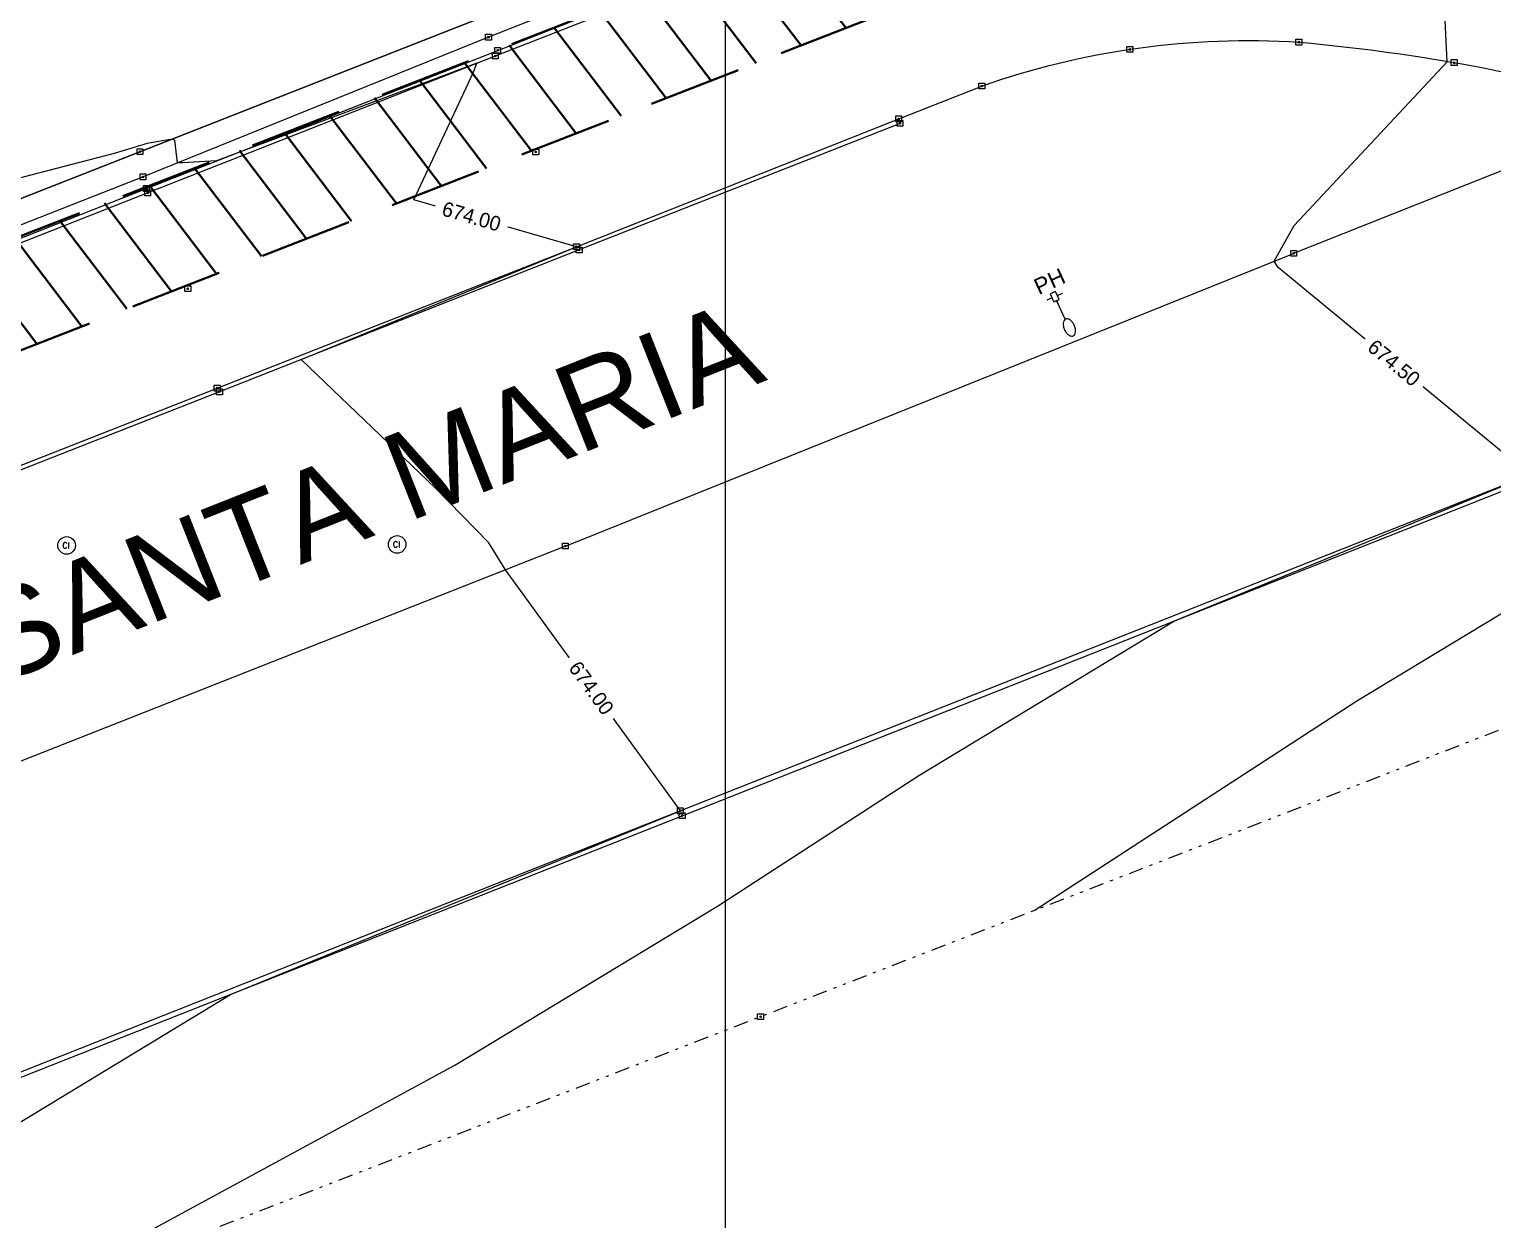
# Model space of a CAD drawing. Extents: x 350769 to 354978, y 6304672 to 6307963.
# Drawn here: x 352376.2 to 352426.2, y 6305335.4 to 6305376.1 of the extents above; entities that cross this region are included whole.
import ezdxf

# ---------------------------------------------------------------- set-up
doc = ezdxf.new("R2010")
doc.units = 0
doc.header["$PDMODE"] = 35
doc.header["$PDSIZE"] = 0.03
for name, pattern in [('4.0 - LO RECABARREN - DESNIVEL NUEVO$0$HIDDEN', [0.375, 0.25, -0.125]), ('CONTINUOS', [0]), ('DASHED', [19.05, 12.7, -6.35]), ('DIVIDE', [1.25, 0.5, -0.25, 0, -0.25, 0, -0.25])]:
    doc.linetypes.add(name, pattern=pattern)
doc.layers.get('0').update_dxf_attribs({"linetype": 'CONTINUOUS'})
for name, color, linetype in [('00-S2_ALL AREA APORTANTES', 150, 'CONTINUOUS'), ('1-CALLE_NOMBRE', 6, 'CONTINUOUS'), ('1-coordenadas', 8, 'CONTINUOUS'), ('1-LINEA DE CIERRO', 7, 'DIVIDE'), ('1-MURO VIBROCRET', 7, 'FENCELINE2'), ('1-PAVIMENTO', 161, 'CONTINUOUS'), ('1-SOLERA', 212, 'CONTINUOUS'), ('1-VEREDA', 251, 'CONTINUOUS'), ('2-ACHURADO PAVIMENTO HORMIGON 3', 8, 'CONTINUOUS'), ('C-TINN', 5, 'CONTINUOUS'), ('C-TOPO-MAJR', 9, 'CONTINUOUS'), ('C-TOPO-MINR', 8, 'CONTINUOUS'), ('Z-CI', 253, 'CONTINUOUS'), ('Z-PHL', 253, 'CONTINUOUS')]:
    doc.layers.add(name, color=color, linetype=linetype)
doc.layers.add('0_ASD_TOPOGRAFIA_ELEMENTOS', color=7, linetype='CONTINUOS', lineweight=5, true_color=0xbdbdbd)
doc.styles.add('A', font='arial.ttf', dxfattribs={"height": 2})
doc.styles.add('ROMANS', font='romans.shx', dxfattribs={"width": 0.65})
doc.linetypes.add('FENCELINE2', pattern='A,0.25,-0.1,[132,ltypeshp.shx,S=0.1,R=0,X=-0.1,Y=0],-0.1,1', length=1.45)

# ---------------------------------------------------------------- blocks, each defined once
blk = doc.blocks.new('COORDENADAS')
at = {"layer": '1-coordenadas'}
blk.add_line((220, -900.625), (220, -0.625), dxfattribs=at)
blk = doc.blocks.new('CI')
at = {"layer": 'Z-CI'}
blk.add_circle((0, 0), 1.2, dxfattribs=at)
at = {"layer": 'Z-CI', "style": 'ROMANS'}
blk.add_text('CI', height=0.8, rotation=360, dxfattribs=at).set_placement((-0.58, -0.4))
blk = doc.blocks.new('PHL')
at = {"layer": 'Z-PHL'}
for p, q in [((-0.098, 0.148), (-0.295, 0.148)), ((-0.098, 0.295), (-0.098, 0)), ((0.098, 0.295), (-0.098, 0.295)), ((-0.098, 0), (-0.01, 0)), ((0.01, 0), (0.098, 0)), ((0.098, 0), (0.098, 0.295)), ((0.098, 0.148), (0.295, 0.148)), ((0, -0.005), (0, -0.708)), ((0, -0.01), (0, -0.197))]:
    blk.add_line(p, q, dxfattribs=at)
blk.add_circle((0, 0), 0.00984, dxfattribs=at)
for centre, radius, start, end in [((0.373, -1.021), 0.543, 166.5212, 180), ((0.195, -0.978), 0.36, 149.944, 166.5212), ((0.083, -0.913), 0.23, 125.5959, 149.944), ((0.013, -0.815), 0.11, 90, 125.5959), ((0.013, -0.815), 0.11, 54.4041, 90), ((-0.057, -0.913), 0.23, 30.056, 54.4041), ((-0.17, -0.978), 0.36, 13.4788, 30.056), ((-0.348, -1.021), 0.543, 360, 13.4788), ((0.373, -1.021), 0.543, 180, 193.4788), ((0.195, -1.063), 0.36, 193.4788, 210.056), ((0.083, -1.128), 0.23, 210.056, 234.4041), ((0.013, -1.226), 0.11, 234.4041, 270), ((0.013, -1.226), 0.11, 270, 305.5959), ((-0.057, -1.128), 0.23, 305.5959, 329.944), ((-0.17, -1.063), 0.36, 329.944, 346.5212), ((-0.348, -1.021), 0.543, 346.5212, 0)]:
    blk.add_arc(centre, radius, start, end, dxfattribs=at)
at = {"layer": 'Z-PHL', "style": 'A'}
blk.add_text('PH', height=0.55, dxfattribs=at).set_placement((-0.475, 0.421))
blk = doc.blocks.new('TOPOGRAFIA')
at = {"layer": '1-coordenadas', "color": 9, "linetype": '4.0 - LO RECABARREN - DESNIVEL NUEVO$0$HIDDEN', "lineweight": 0, "ltscale": 50, "true_color": 0xbdbdbd}
blk.add_line((390400, 6302300), (390400, 6303200), dxfattribs=at)
at = {"layer": '1-LINEA DE CIERRO', "color": 9, "true_color": 0xbdbdbd, "flags": 128}
blk.add_lwpolyline([(390280.923, 6302302.553), (390301.111, 6302310.622), (390303.484, 6302304.641), (390338.621, 6302318.187), (390369.787, 6302330.188), (390401.199, 6302342.363), (390434.782, 6302355.397), (390467.084, 6302367.939), (390498.989, 6302380.272), (390532.222, 6302393.524), (390576.524, 6302411.285), (390608.95, 6302424.291), (390644.306, 6302438.549), (390673.662, 6302450.269), (390710.202, 6302464.145), (390750.813, 6302480.468), (390811.66, 6302503.783), (390838.197, 6302514.072)], dxfattribs=at)
at = {"layer": '1-MURO VIBROCRET', "color": 9, "lineweight": 0, "true_color": 0xbdbdbd}
blk.add_lwpolyline([(390358.661, 6302363.597), (390368.309, 6302367.363), (390379.971, 6302371.934), (390391.577, 6302376.49), (390403.182, 6302381.11), (390412.853, 6302384.893)], dxfattribs=at)
at = {"layer": '1-PAVIMENTO', "color": 9, "lineweight": 0, "true_color": 0xbdbdbd}
for points in [[(390403.632, 6302379.72), (390392.124, 6302375.205)], [(390392.124, 6302375.205), (390380.236, 6302370.53)], [(390380.236, 6302370.53), (390369.047, 6302366.121)], [(390432.158, 6302362.722), (390398.455, 6302349.402)], [(390398.455, 6302349.402), (390367.582, 6302337.181)]]:
    blk.add_lwpolyline(points, dxfattribs=at)
blk.add_lwpolyline([(390408.765, 6302374.18, -0.100456), (390419.611, 6302375.682, -0.039091), (390429.367, 6302374.039, -0.642573), (390429.639, 6302372.509), (390419.432, 6302368.459)], format="xyb", dxfattribs=at)
at = {"layer": '1-PAVIMENTO', "color": 9, "lineweight": 0, "true_color": 0xbdbdbd, "flags": 128}
blk.add_lwpolyline([(390335.441, 6302346.276), (390341.035, 6302348.179), (390347.072, 6302350.197), (390352.002, 6302351.936), (390360.513, 6302355.192), (390371.721, 6302359.581), (390382.611, 6302363.85), (390394.901, 6302368.686), (390405.924, 6302373.056), (390408.765, 6302374.18, -0.100456)], format="xyb", dxfattribs=at)
for points in [[(390394.523, 6302358.452), (390419.432, 6302368.459)], [(390394.523, 6302358.452), (390363.089, 6302346.045), (390337.01, 6302336.469)]]:
    blk.add_lwpolyline(points, dxfattribs=at)
at = {"layer": '1-SOLERA', "color": 9, "lineweight": 0, "true_color": 0xbdbdbd}
for points in [[(390337.524, 6302354.529), (390346.473, 6302357.651), (390358.535, 6302362.153), (390369.063, 6302366.29), (390380.19, 6302370.674), (390392.208, 6302375.399), (390403.529, 6302379.874)], [(390405.969, 6302372.904), (390394.992, 6302368.576), (390382.689, 6302363.728), (390371.781, 6302359.441), (390360.61, 6302355.039), (390352.054, 6302351.775), (390347.086, 6302350.034), (390341.079, 6302348.058), (390335.49, 6302346.143)], [(390280.852, 6302302.73), (390295.653, 6302308.597), (390307.736, 6302313.368), (390309.198, 6302313.171), (390311.113, 6302313.905), (390312.06, 6302315.064), (390334.97, 6302324.119), (390367.623, 6302337.017), (390398.514, 6302349.233), (390432.208, 6302362.568), (390446.39, 6302368.158)]]:
    blk.add_lwpolyline(points, dxfattribs=at)
at = {"layer": '1-VEREDA', "color": 9, "lineweight": 0, "true_color": 0xbdbdbd, "flags": 128}
for points in [[(390452.609, 6302399.636), (390441.217, 6302395.194), (390424.75, 6302388.683), (390413.391, 6302384.29), (390403.432, 6302380.393), (390391.891, 6302375.853), (390380.078, 6302371.074), (390359.356, 6302362.924)], [(390412.853, 6302384.893), (390403.182, 6302381.11), (390391.577, 6302376.49), (390379.971, 6302371.934), (390368.309, 6302367.363), (390358.661, 6302363.597), (390358.661, 6302363.597)]]:
    blk.add_lwpolyline(points, dxfattribs=at)
at = {"layer": 'C-TINN', "color": 9, "linetype": 'Continuous', "lineweight": 0, "true_color": 0xbdbdbd}
for points, elevation in [([(390391.792, 6302375.753), (390391.792, 6302375.953), (390391.992, 6302375.953), (390391.992, 6302375.753), (390391.792, 6302375.753)], 674.18), ([(390392.108, 6302375.299), (390392.108, 6302375.499), (390392.308, 6302375.499), (390392.308, 6302375.299), (390392.108, 6302375.299)], 674.16), ([(390413.729, 6302375.335), (390413.729, 6302375.535), (390413.929, 6302375.535), (390413.929, 6302375.335), (390413.729, 6302375.335)], 674.311), ([(390419.511, 6302375.582), (390419.511, 6302375.782), (390419.711, 6302375.782), (390419.711, 6302375.582), (390419.511, 6302375.582)], 674.415), ([(390392.024, 6302375.105), (390392.024, 6302375.305), (390392.224, 6302375.305), (390392.224, 6302375.105), (390392.024, 6302375.105)], 674.01), ([(390424.824, 6302374.882), (390424.824, 6302375.082), (390425.024, 6302375.082), (390425.024, 6302374.882), (390424.824, 6302374.882)], 674.504), ([(390408.665, 6302374.08), (390408.665, 6302374.28), (390408.865, 6302374.28), (390408.865, 6302374.08), (390408.665, 6302374.08)], 674.256), ([(390405.824, 6302372.956), (390405.824, 6302373.156), (390406.024, 6302373.156), (390406.024, 6302372.956), (390405.824, 6302372.956)], 674.21), ([(390405.869, 6302372.804), (390405.869, 6302373.004), (390406.069, 6302373.004), (390406.069, 6302372.804), (390405.869, 6302372.804)], 674.35), ([(390379.871, 6302371.834), (390379.871, 6302372.034), (390380.071, 6302372.034), (390380.071, 6302371.834), (390379.871, 6302371.834)], 673.98), ([(390393.409, 6302371.823), (390393.409, 6302372.023), (390393.609, 6302372.023), (390393.609, 6302371.823), (390393.409, 6302371.823)], 674.07), ([(390379.977, 6302370.974), (390379.977, 6302371.174), (390380.177, 6302371.174), (390380.177, 6302370.974), (390379.977, 6302370.974)], 673.98), ([(390380.09, 6302370.574), (390380.09, 6302370.774), (390380.29, 6302370.774), (390380.29, 6302370.574), (390380.09, 6302370.574)], 673.96), ([(390380.136, 6302370.43), (390380.136, 6302370.63), (390380.336, 6302370.63), (390380.336, 6302370.43), (390380.136, 6302370.43)], 673.82), ([(390394.801, 6302368.586), (390394.801, 6302368.786), (390395.001, 6302368.786), (390395.001, 6302368.586), (390394.801, 6302368.586)], 674), ([(390394.892, 6302368.476), (390394.892, 6302368.676), (390395.092, 6302368.676), (390395.092, 6302368.476), (390394.892, 6302368.476)], 674.17), ([(390419.332, 6302368.359), (390419.332, 6302368.559), (390419.532, 6302368.559), (390419.532, 6302368.359), (390419.332, 6302368.359)], 674.513), ([(390381.506, 6302367.15), (390381.506, 6302367.35), (390381.706, 6302367.35), (390381.706, 6302367.15), (390381.506, 6302367.15)], 673.87), ([(390382.511, 6302363.75), (390382.511, 6302363.95), (390382.711, 6302363.95), (390382.711, 6302363.75), (390382.511, 6302363.75)], 673.8), ([(390382.589, 6302363.628), (390382.589, 6302363.828), (390382.789, 6302363.828), (390382.789, 6302363.628), (390382.589, 6302363.628)], 673.95), ([(390394.423, 6302358.352), (390394.423, 6302358.552), (390394.623, 6302358.552), (390394.623, 6302358.352), (390394.423, 6302358.352)], 674.03), ([(390398.355, 6302349.302), (390398.355, 6302349.502), (390398.555, 6302349.502), (390398.555, 6302349.302), (390398.355, 6302349.302)], 674), ([(390398.414, 6302349.133), (390398.414, 6302349.333), (390398.614, 6302349.333), (390398.614, 6302349.133), (390398.414, 6302349.133)], 674.23), ([(390401.099, 6302342.263), (390401.099, 6302342.463), (390401.299, 6302342.463), (390401.299, 6302342.263), (390401.099, 6302342.263)], 674.83)]:
    blk.add_lwpolyline(points, dxfattribs=dict(at, elevation=elevation))
for p in [(390391.892, 6302375.853, 674.18), (390419.611, 6302375.682, 674.415), (390392.124, 6302375.205, 674.01), (390392.208, 6302375.399, 674.16), (390413.829, 6302375.435, 674.311), (390424.924, 6302374.982, 674.504), (390408.765, 6302374.18, 674.256), (390405.924, 6302373.056, 674.21), (390405.969, 6302372.904, 674.35), (390379.971, 6302371.934, 673.98), (390393.509, 6302371.923, 674.07), (390380.077, 6302371.074, 673.98), (390380.19, 6302370.674, 673.96), (390380.236, 6302370.53, 673.82), (390394.901, 6302368.686, 674), (390394.992, 6302368.576, 674.17), (390419.432, 6302368.459, 674.513), (390381.606, 6302367.25, 673.87), (390382.611, 6302363.85, 673.8), (390382.689, 6302363.728, 673.95), (390394.523, 6302358.452, 674.03), (390398.455, 6302349.402, 674), (390398.514, 6302349.233, 674.23), (390401.199, 6302342.363, 674.83)]:
    blk.add_point(p, dxfattribs=at)
at = {"layer": 'C-TOPO-MAJR', "color": 9, "linetype": 'Continuous', "lineweight": 0, "true_color": 0xbdbdbd, "elevation": 675}
blk.add_lwpolyline([(390410.558, 6302345.995), (390421.594, 6302353.155), (390433.092, 6302360.106)], dxfattribs=at)
at = {"layer": 'C-TOPO-MINR', "color": 9, "linetype": 'Continuous', "lineweight": 0, "true_color": 0xbdbdbd}
for points, elevation in [([(390375.284, 6302332.319), (390390.746, 6302340.699), (390399.722, 6302346.141), (390406.607, 6302350.608), (390415.361, 6302355.9), (390420.373, 6302357.951), (390427.51, 6302360.885), (390418.9, 6302367.976), (390418.762, 6302368.19), (390419.456, 6302369.417), (390424.685, 6302375.013), (390424.487, 6302379.029)], 674.5), ([(390374.908, 6302338.177), (390383.068, 6302343.125), (390388.203, 6302345.216), (390398.455, 6302349.402), (390392.473, 6302357.643), (390391.899, 6302358.566), (390390.085, 6302360.431), (390385.485, 6302364.83), (390394.901, 6302368.686), (390389.343, 6302370.288), (390391.373, 6302374.637), (390391.499, 6302374.959), (390389.738, 6302374.299), (390382.594, 6302371.619), (390381.425, 6302371.555), (390381.259, 6302371.552), (390381.163, 6302372.326), (390381.076, 6302372.368), (390380.217, 6302372.214), (390379.093, 6302371.869), (390369.337, 6302369.339)], 674)]:
    blk.add_lwpolyline(points, dxfattribs=dict(at, elevation=elevation))
at = {"layer": 'Z-CI', "color": 9, "lineweight": 0, "true_color": 0xbdbdbd, "xscale": 0.25, "yscale": 0.25, "zscale": 0.25, "rotation": 359.0901018221344}
for p in [(390377.461, 6302358.474), (390388.767, 6302358.508)]:
    blk.add_blockref('CI', p, dxfattribs=at)
at = {"layer": 'Z-PHL', "color": 9, "lineweight": 0, "true_color": 0xbdbdbd, "rotation": 24.83712141618558}
blk.add_blockref('PHL', (390411.323, 6302366.846), dxfattribs=at)
at = {"layer": '1-CALLE_NOMBRE', "color": 9, "lineweight": 0, "true_color": 0xbdbdbd, "style": 'A'}
blk.add_text('AV. SANTA MARIA', height=3, rotation=21.5913, dxfattribs=at).set_placement((390367.69, 6302350.774))
at = {"layer": 'C-TOPO-MINR', "color": 9, "linetype": 'Continuous', "lineweight": 0, "true_color": 0xbdbdbd, "char_height": 0.5, "width": 2.50095, "attachment_point": 5, "bg_fill": 3, "box_fill_scale": 1.0635, "bg_fill_color": 256, "bg_fill_true_color": 13158600, "bg_fill_transparency": 0}
for s, insert, rotation in [('674.00', (390391.312, 6302369.72, 674), 343.9316), ('674.50', (390422.863, 6302364.713, 674.5), 320.5222), ('674.00', (390395.41, 6302353.597, 674), 305.9776)]:
    blk.add_mtext(s, dxfattribs=dict(at, insert=insert, rotation=rotation))

msp = doc.modelspace()

# ---------------------------------------------------------------- hatches: boundary and pattern name
at = {"layer": '00-S2_ALL AREA APORTANTES', "linetype": 'DASHED', "lineweight": 40, "ltscale": 0.25}
h = msp.add_hatch(dxfattribs=at)
h.set_pattern_fill('ANSI31', color=150, scale=0.5, angle=82.24516605)
h.paths.add_polyline_path([(352447.893, 6305397.151), (352449.233, 6305393.765), (352349.709, 6305354.93), (352348.323, 6305358.296)])
at = {"layer": '2-ACHURADO PAVIMENTO HORMIGON 3'}
h = msp.add_hatch(dxfattribs=at)
h.set_pattern_fill('ANSI31', color=256, scale=0.2)
h.set_pattern_definition([(45, (0, 0), (-0.449012806053, 0.449012806053), [])])
edge = h.paths.add_edge_path()
edge.add_line((352341.035, 6305348.179), (352347.072, 6305350.197))
edge.add_line((352347.072, 6305350.197), (352352.002, 6305351.936))
edge.add_line((352352.002, 6305351.936), (352360.513, 6305355.192))
edge.add_line((352360.513, 6305355.192), (352362.048, 6305355.793))
edge.add_arc((352331.353, 6305347.075), 31.908, 15.8554, 28.5596)
edge.add_line((352359.379, 6305362.33), (352358.592, 6305362.021))
edge.add_line((352358.592, 6305362.021), (352346.531, 6305357.502))
edge.add_line((352346.531, 6305357.502), (352337.514, 6305354.407))
edge.add_line((352337.514, 6305354.407), (352329.564, 6305351.852))
edge.add_line((352329.564, 6305351.852), (352329.477, 6305351.822))
edge.add_line((352329.477, 6305351.822), (352329.952, 6305350.43))
edge.add_line((352329.952, 6305350.43), (352327.113, 6305349.461))
edge.add_line((352327.113, 6305349.461), (352326.648, 6305350.822))
edge.add_line((352326.648, 6305350.822), (352312.751, 6305345.907))
edge.add_arc((211152.579, 6660793.69), 382451.723, 291.65873843, 291.65967784, ccw=False)
edge.add_line((352306.923, 6305343.593), (352300.048, 6305340.901))
edge.add_arc((352331.353, 6305347.075), 31.908, 191.1572, 191.9126)
edge.add_arc((352331.353, 6305347.075), 31.908, 191.9126, 203.8174)
edge.add_line((352302.162, 6305334.19), (352309.395, 6305337.044))
edge.add_line((352309.395, 6305337.044), (352316.578, 6305339.886))
edge.add_arc((352317.536, 6305337.464), 2.605, 97.7143, 111.5865, ccw=False)
edge.add_line((352317.187, 6305340.045), (352327.409, 6305343.678))
edge.add_line((352327.409, 6305343.678), (352335.441, 6305346.276))
edge.add_line((352335.441, 6305346.276), (352341.035, 6305348.179))
edge = h.paths.add_edge_path()
edge.add_arc((352331.353, 6305347.075), 31.908, 336.6743, 358.2614)
edge.add_line((352363.247, 6305346.107), (352363.089, 6305346.045))
edge.add_line((352363.089, 6305346.045), (352337.01, 6305336.469))
edge.add_line((352337.01, 6305336.469), (352330.969, 6305334.226))
edge.add_line((352330.969, 6305334.226), (352314.054, 6305328.005))
edge.add_line((352314.054, 6305328.005), (352311.667, 6305327.111))
edge.add_line((352311.667, 6305327.111), (352307.733, 6305325.622))
edge.add_arc((352331.353, 6305347.075), 31.908, 222.2476, 246.48)
edge.add_line((352318.62, 6305317.818), (352334.909, 6305324.258))
edge.add_line((352334.909, 6305324.258), (352360.654, 6305334.441))

# ---------------------------------------------------------------- linework, layer by layer
at = {"layer": '00-S2_ALL AREA APORTANTES', "color": 150, "linetype": 'DASHED', "lineweight": 40, "ltscale": 0.25}
msp.add_lwpolyline([(352447.893, 6305397.151), (352449.233, 6305393.765), (352349.709, 6305354.93), (352348.323, 6305358.296)], close=True, dxfattribs=at)

# ---------------------------------------------------------------- block references
at = {"color": 252, "linetype": 'DASHED'}
msp.add_blockref('COORDENADAS', (352180, 6306200.625), dxfattribs=at)

# ---------------------------------------------------------------- next in the draw order: block references
at = {"layer": '0_ASD_TOPOGRAFIA_ELEMENTOS', "color": 30, "true_color": 0xf26507}
msp.add_blockref('TOPOGRAFIA', (-38000, 3000), dxfattribs=at)

doc.saveas('drawing.dxf')
